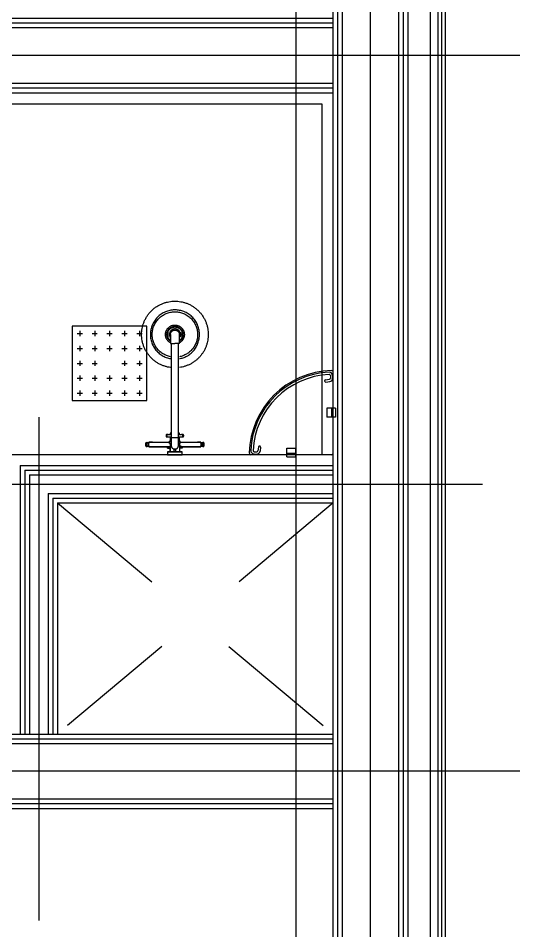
# Model space of a CAD drawing. Header units: millimetres. Extents: x -47382 to 204618, y -51045 to 127155.
# Drawn here: x 32455 to 33800, y 55944 to 58391 of the extents above; entities that cross this region are included whole.
import ezdxf

# ---------------------------------------------------------------- set-up
doc = ezdxf.new("R2010")
doc.units = ezdxf.units.MM
doc.header["$LTSCALE"] = 300
doc.header["$MEASUREMENT"] = 0
doc.linetypes.add('CEN', pattern=[62, 60, -1, 0, -1])
doc.linetypes.add('HID', pattern=[2, 1.1, -0.9])
doc.layers.get('0').update_dxf_attribs({"linetype": 'CONTINUOUS'})
for name, color, linetype in [('A-CEN', 1, 'CEN'), ('A-FIN-TYP1', 6, 'CONTINUOUS'), ('A-FLOR-INSL', 8, 'CONTINUOUS'), ('A-FLOR-TOIL-PFIX', 9, 'CONTINUOUS'), ('A-PS-HID', 5, 'HID'), ('A-ST-AXIS-CEN', 252, 'CEN'), ('A-TOIL', 6, 'CONTINUOUS'), ('A-WALL-DRY1', 7, 'CONTINUOUS'), ('A-WALL-DRY2', 71, 'CONTINUOUS')]:
    doc.layers.add(name, color=color, linetype=linetype)

# ---------------------------------------------------------------- blocks, each defined once
blk = doc.blocks.new('욕실-선반')
at = {"layer": 'A-FLOR-TOIL-PFIX'}
for p, q in [((-123.2, 1.3), (-219.5, 1.3)), ((-123.2, 6.8), (-99.6, 6.8)), ((-123.2, 6.8), (-123.2, -15.9)), ((-99.6, 6.8), (-99.6, -15.9)), ((-3.3, 1.3), (-99.6, 1.3)), ((-211.1, -0.6), (-204.1, -0.5)), ((-211, -6.6), (-204.1, -6.6)), ((-199.8, -19.3), (-201.1, -9.2)), ((-193.7, -18.5), (-195, -8.4)), ((-123.2, -1.8), (-99.6, -1.8)), ((-123.2, -3.2), (-99.6, -3.2)), ((-123.2, -15.9), (-99.6, -15.9)), ((1.3, -3.3), (1.3, -99.6)), ((-15.9, -123.2), (-15.9, -99.6)), ((6.8, -99.6), (-15.9, -99.6)), ((-3.2, -123.2), (-3.2, -99.6)), ((-1.8, -123.2), (-1.8, -99.6)), ((6.8, -123.2), (6.8, -99.6)), ((6.8, -123.2), (-15.9, -123.2)), ((1.3, -123.2), (1.3, -219.5)), ((-18.5, -193.7), (-8.4, -195)), ((-19.3, -199.8), (-9.2, -201.1)), ((-6.6, -211), (-6.6, -204.1)), ((-0.6, -211.1), (-0.5, -204.1))]:
    blk.add_line(p, q, dxfattribs=at)
for centre, radius, start, end in [((-219.5, -3.3), 4.6, 90, 181.1937), ((-3.3, -3.3), 4.6, 0, 90), ((1.3, 1.3), 225.5, 181.1937, 268.8063), ((-211, -9.7), 9.09, 90.3566, 182.9714), ((1.3, 1.3), 221.8, 182.9696, 267.0295), ((-211, -9.7), 3.03, 90.3566, 182.9714), ((1.3, 1.3), 215.7, 182.9714, 267.0285), ((-204.1, -9.6), 9.09, 7.5509, 90.3566), ((-204.1, -9.6), 3.03, 7.5509, 90.3566), ((-196.7, -18.9), 3.04, 187.5509, 7.5509), ((-18.9, -196.7), 3.04, 82.4491, 262.4491), ((-9.6, -204.1), 9.09, 359.6434, 82.4491), ((-9.7, -211), 9.09, 267.0286, 359.6434), ((-9.7, -211), 3.03, 267.0286, 359.6434), ((-9.6, -204.1), 3.03, 359.6434, 82.4491), ((-3.3, -219.5), 4.6, 268.8063, 0), ((1.3, 1.3), 215.7, 269.3214, 270)]:
    blk.add_arc(centre, radius, start, end, dxfattribs=at)
blk = doc.blocks.new('샤워기')
at = {"layer": 'A-FLOR-TOIL-PFIX'}
for p, q in [((269.1, 13.2), (269.1, 11.9)), ((281.2, -20), (279.7, -20))]:
    blk.add_line(p, q, dxfattribs=at)
for points, weights in [([(-113.2, 4), (-109.4, 89.4), (-23.8, 89.4)], [1, 0.722690351678, 1]), ([(-23.8, 89.4, 0), (54.3, 89.4), (64.8, 11.9)], [1, 0.752773770474, 1]), ([(266.6, 77.3, 0), (266.3, 77.3, 0), (266.3, 77, 0)], [1, 0.707283339165, 1]), ([(266.6, 74.3, 0), (266.3, 74.3, 0), (266.3, 74.6, 0)], [1, 0.716998220434, 1]), ([(276.2, 77, 0), (276.2, 77.3, 0), (275.9, 77.3, 0)], [1, 0.707642349066, 1]), ([(276.2, 74.6, 0), (276.2, 74.3, 0), (275.9, 74.3, 0)], [1, 0.714280884241, 1]), ([(41, 11.9, 0), (33, 65.1), (-23.8, 65.9)], [1, 0.768408053225, 1]), ([(-23.8, 60.9, 0), (26.1, 60.9), (35.9, 11.9)], [1, 0.773222191329, 1]), ([(267.7, 69.3, 0), (269.5, 69.2, 0), (271.2, 69.2, 0)], [1, 0.999688172515, 1]), ([(271.2, 69.2, 0), (273, 69.2, 0), (274.7, 69.3, 0)], [1, 0.999688172474, 1]), ([(277.7, 68.6, 0), (277.7, 69.3, 0), (277, 69.3, 0)], [1, 0.707285447242, 1]), ([(-23.8, 25.3, 0), (-8.6, 25.3), (-1.5, 11.9)], [1, 0.85750668117, 1]), ([(-31.8, -89.1), (-117, -81.4), (-113.2, 4)], [1, 0.722690351678, 1]), ([(-23.8, -11.9, 0), (-35.8, -11.9), (-35.8, 0)], [1, 0.707106980294, 1]), ([(-23.8, 14.9, 0), (-26.9, 14.9), (-29.7, 13.7)], [1, 0.979795897113, 1]), ([(-23.8, 19.1, 0), (-26.2, 19.1), (-28.6, 18.5)], [1, 0.992156741649, 1]), ([(-24, 18.5, 0), (-24.4, 18.6), (-24.4, 19.1)], [1, 0.773669369549, 1]), ([(-23.8, 21.5, 0), (-12.4, 21.5), (-6, 11.9)], [1, 0.881917034313, 1]), ([(-19.1, 18.5, 0), (-21.4, 19.1), (-23.8, 19.1)], [1, 0.992156741649, 1]), ([(-18, 13.7, 0), (-20.8, 14.9), (-23.8, 14.9)], [1, 0.979795897113, 1]), ([(-23.2, 19.1, 0), (-23.3, 18.6), (-23.7, 18.5)], [1, 0.773671620612, 1]), ([(-14.9, 11.9, 0), (-16.3, 13), (-18, 13.7)], [1, 0.992761528732, 1]), ([(-15.5, 18.5, 0), (-10.6, 16.3), (-7.5, 11.9)], [1, 0.966558690862, 1]), ([(241.4, 12.2, 0), (240.9, 12.2, 0), (240.9, 11.7, 0)], [1, 0.707353688037, 1]), ([(260.8, 10.4, 0), (260.6, 10.4, 0), (260.6, 10.2, 0)], [1, 0.707174253057, 1]), ([(262.6, 13.9, 0), (262, 13.9, 0), (261.9, 13.4, 0)], [1, 0.802330230137, 1]), ([(265.5, 9.7, 0), (269, 12.7, 0), (273.7, 12.7, 0)], [1, 0.940539767269, 1]), ([(269.1, 13.2, 0), (269.1, 13.9, 0), (268.4, 13.9, 0)], [1, 0.707343960546, 1]), ([(270.2, 12.2, 0), (270.1, 12.2, 0), (270, 12.2, 0)], [1, 0.99043286645, 1]), ([(276.1, 16.5, 0), (275.3, 14.6, 0), (274.7, 12.7, 0)], [1, 0.99841649626, 0.998621653531]), ([(276.4, 16.7, 0), (276.2, 16.7, 0), (276.1, 16.5, 0)], [1, 0.837560668092, 1]), ([(283.6, 2.3, 0), (283.3, 2.3, 0), (283.3, 2.5, 0)], [1, 0.798057064978, 1]), ([(283.6, 2.3, 0), (284.3, -0.2, 0), (283.6, -2.7, 0)], [1, 0.953410444621, 1]), ([(290.6, 2.5, 0), (290.5, 2.3, 0), (290.3, 2.3, 0)], [1, 0.772711861116, 1]), ([(290.9, 19.7, 0), (290.6, 19.7, 0), (290.6, 19.4, 0)], [1, 0.715171427276, 1]), ([(64.8, -11.9, 0), (53.4, -96.7), (-31.8, -89.1)], [1, 0.722690351678, 1]), ([(-29.7, -13.7, 0), (-23.8, -16.2), (-18, -13.7)], [1, 0.92, 1]), ([(-28.6, -18.5, 0), (-23.8, -19.7), (-19.1, -18.5)], [1, 0.96875, 1]), ([(-24.4, -19.1, 0), (-24.4, -18.6), (-24, -18.5)], [1, 0.773781109645, 1]), ([(-23.7, -18.5, 0), (-23.3, -18.6), (-23.2, -19.1)], [1, 0.773783360198, 1]), ([(-18, -13.7, 0), (-16.3, -13), (-14.9, -11.9)], [1, 0.992761544221, 1]), ([(-7.5, -11.9, 0), (-10.6, -16.3), (-15.5, -18.5)], [1, 0.966558723935, 1]), ([(260.6, -10.6, 0), (260.6, -10.7, 0), (260.8, -10.7, 0)], [1, 0.707809626254, 1]), ([(260.6, -10.6, 0), (260.6, -10.7, 0), (260.8, -10.7, 0)], [1, 0.707234314256, 1]), ([(260.6, -10.6, 0), (260.6, -10.7, 0), (260.8, -10.7, 0)], [1, 0.707106781187, 1]), ([(261.9, -13.8, 0), (262, -14.3, 0), (262.6, -14.3, 0)], [1, 0.802374313725, 1]), ([(265.5, -10.1, 0), (269, -13.1, 0), (273.7, -13.1, 0)], [1, 0.940539767269, 1]), ([(270.2, -12.6, 0), (267.6, -11.9, 0), (265.5, -10.1, 0)], [1, 0.977972354249, 1]), ([(268.4, -14.3, 0), (269.1, -14.3, 0), (269.1, -13.6, 0)], [1, 0.707106781186, 1]), ([(270, -12.6, 0), (270.1, -12.6, 0), (270.2, -12.5, 0)], [1, 0.988148501761, 1]), ([(277.2, -9.7, 0), (274.4, -10.9, 0), (271.5, -10.1, 0)], [1, 0.9443407356, 1]), ([(273.7, -10.1, 0), (283.6, -10.1, 0), (283.6, -0.2, 0)], [1, 0.707106980294, 1]), ([(276.5, -9.7, 0), (276.3, -9.8, 0), (276.2, -9.8, 0)], [1, 0.999893829597, 1]), ([(277.2, -9.7, 0), (277.2, -9.6, 0), (277.3, -9.5, 0)], [1, 0.925009884541, 1]), ([(283.3, -2.9, 0), (283.3, -2.7, 0), (283.6, -2.7, 0)], [1, 0.797475949433, 1]), ([(283.3, -2.8, 0), (283.4, -2.7, 0), (283.6, -2.7, 0)], [1, 0.896689367163, 1]), ([(290.3, -2.7, 0), (290.6, -2.7, 0), (290.6, -2.9, 0)], [1, 0.744065077772, 1]), ([(290.6, -19.8, 0), (290.6, -20.1, 0), (290.9, -20.1, 0)], [1, 0.71521702093, 1]), ([(264.8, -69.1, 0), (264.8, -69.8, 0), (265.5, -69.8, 0)], [1, 0.70728540474, 1]), ([(271.2, -69.7, 0), (269.5, -69.7, 0), (267.7, -69.8, 0)], [1, 0.99968819273, 1]), ([(274.7, -69.8, 0), (273, -69.7, 0), (271.2, -69.7, 0)], [1, 0.99968819273, 1]), ([(277, -69.8, 0), (277.4, -69.8, 0), (277.6, -69.4, 0)], [1, 0.870635026101, 1]), ([(277, -69.8, 0), (277, -69.8, 0), (277.1, -69.8, 0)], [1, 0.99631739226, 1]), ([(277.1, -69.8, 0), (277.3, -69.7, 0), (277.5, -69.6, 0)], [1, 0.951076685987, 1]), ([(277.5, -69.6, 0), (277.5, -69.5, 0), (277.6, -69.4, 0)], [1, 0.993540974966, 1]), ([(277.6, -69.4, 0), (277.7, -69.3, 0), (277.7, -69.1, 0)], [1, 0.963590397564, 1]), ([(277.6, -69.4, 0), (277.7, -69.3, 0), (277.7, -69.1, 0)], [1, 0.963590472414, 1]), ([(266.6, -74.7, 0), (266.3, -74.7, 0), (266.3, -75, 0)], [1, 0.71830572668, 1]), ([(266.3, -77.4, 0), (266.3, -77.7, 0), (266.6, -77.7, 0)], [1, 0.707343997022, 1]), ([(276.2, -75, 0), (276.2, -74.7, 0), (275.9, -74.7, 0)], [1, 0.71396016074, 1]), ([(275.9, -77.7, 0), (276.2, -77.7, 0), (276.2, -77.4, 0)], [1, 0.707277557976, 1])]:
    blk.add_rational_spline(points, weights, degree=2, dxfattribs=at)
for points, degree in [([(266.3, 77, 0), (266.3, 74.6, 0)], 1), ([(276.2, 77, 0), (266.3, 77, 0)], 1), ([(266.3, 74.6, 0), (276.2, 74.6, 0)], 1), ([(266.3, 69.3, 0), (266.3, 74.5, 0)], 1), ([(266.6, 77.3, 0), (275.9, 77.3, 0)], 1), ([(266.6, 74.3, 0), (266.6, 69.3, 0)], 1), ([(275.9, 74.3, 0), (266.6, 74.3, 0)], 1), ([(267.7, 74, 0), (267.7, 69.3, 0)], 1), ([(274.7, 74, 0), (267.7, 74, 0)], 1), ([(274.7, 74, 0), (274.7, 69.3, 0)], 1), ([(275.9, 69.3, 0), (275.9, 74.3, 0)], 1), ([(276.2, 74.6, 0), (276.2, 77, 0)], 1), ([(276.2, 74.5, 0), (276.2, 69.3, 0)], 1), ([(267.7, 69.3, 0), (265.5, 69.3, 0)], 1), ([(265.5, 69.3, 0), (265.5, 13.9, 0)], 1), ([(277, 69.3, 0), (274.7, 69.3, 0)], 1), ([(277, 12.7, 0), (277, 69.3, 0)], 1), ([(277.7, 60.1, 0), (277.7, 68.6, 0)], 1), ([(277.7, 68.6, 0), (277.7, 50, 0), (277.7, 31.4, 0), (277.7, 12.7, 0)], 3), ([(277.7, 12.7, 0), (277.7, 60.1, 0)], 1), ([(277.7, 12.7, 0), (277.7, 60.1, 0)], 1), ([(277.7, 60.1, 0), (277.7, 12.7, 0)], 1), ([(-32.2, 18.5, 0), (-15.5, 18.5)], 1), ([(-29.7, 13.7, 0), (-18, 13.7)], 1), ([(-27.7, 18.5, 0), (-27.8, 18.7)], 1), ([(0, 11.9, 0), (-23.8, 11.9)], 1), ([(-19.9, 18.7, 0), (-20, 18.5)], 1), ([(253.8, 9.7, 0), (0, 9.7)], 1), ([(0, -11.9, 0), (0, 0)], 1), ([(240.9, 11.7, 0), (240.9, 9.7, 0)], 1), ([(241.4, 12.2, 0), (241.4, 9.7, 0)], 1), ([(245.2, 12.2, 0), (241.4, 12.2, 0)], 1), ([(244.6, 21.7, 0), (244.6, 21.7, 0)], 1), ([(244.6, 21.6, 0), (245.4, 9.7, 0)], 1), ([(250.4, 9.7, 0), (251.1, 21.6, 0)], 1), ([(261.5, 12.2, 0), (250.5, 12.2, 0)], 1), ([(251.1, 21.7, 0), (251.1, 21.7, 0)], 1), ([(253.8, 9.7, 0), (253.8, -0.2, 0)], 1), ([(273.7, 9.7, 0), (253.8, 9.7, 0)], 1), ([(261, 10.4, 0), (260.8, 10.4, 0)], 1), ([(260.8, 10.4, 0), (260.8, 9.7, 0)], 1), ([(261.9, 13.4, 0), (261, 10.4, 0)], 1), ([(261, 9.7, 0), (261, 10.4, 0)], 1), ([(261.9, 9.7, 0), (261.9, 13.4, 0)], 1), ([(268.4, 13.9, 0), (262.6, 13.9, 0)], 1), ([(262.6, 9.7, 0), (262.6, 13.9, 0)], 1), ([(268.4, 13.9, 0), (268.4, 11.6, 0)], 1), ([(270.2, 12.2, 0), (269.1, 12.2, 0)], 1), ([(273.7, 12.7, 0), (282.2, 12.7, 0), (290.6, 12.7, 0)], 2), ([(276.1, 12.7, 0), (276.1, 16.5, 0)], 1), ([(279.7, 16.7, 0), (276.4, 16.7, 0)], 1), ([(276.4, 16.7, 0), (276.4, 12.7, 0)], 1), ([(279.7, 19.6, 0), (279.7, 12.7, 0)], 1), ([(279.7, 19.6, 0), (281.2, 19.6, 0)], 1), ([(281.2, 19.6, 0), (281.2, 12.7, 0)], 1), ([(283.3, 2.5, 0), (283.3, 2.5, 0)], 1), ([(283.3, 2.5, 0), (283.3, 2.4, 0)], 1), ([(283.3, 2.5, 0), (283.3, 2.4, 0)], 1), ([(283.4, 1.8, 0), (283.5, 1.6, 0)], 1), ([(290.3, 2.3, 0), (283.6, 2.3, 0)], 1), ([(283.6, 0.8, 0), (283.6, 0.7, 0)], 1), ([(290.3, 2.3, 0), (290.3, -2.7, 0)], 1), ([(290.6, 19.4, 0), (290.6, 2.6, 0)], 1), ([(298.6, 19.7, 0), (290.9, 19.7, 0)], 1), ([(290.9, 19.7, 0), (290.9, -20.1, 0)], 1), ([(298.6, -20.1, 0), (298.6, 19.7, 0)], 1), ([(-15.5, -18.5, 0), (-32.2, -18.5)], 1), ([(-29.7, -13.7, 0), (-18, -13.7)], 1), ([(-27.8, -18.7, 0), (-27.7, -18.5)], 1), ([(-23.8, -11.9, 0), (0, -11.9)], 1), ([(-20, -18.5, 0), (-19.9, -18.7)], 1), ([(0, -10.1, 0), (253.8, -10.1, 0)], 1), ([(240.9, -10.1, 0), (240.9, -12.1, 0)], 1), ([(241.4, -10.1, 0), (241.4, -12.6, 0)], 1), ([(241.4, -12.6, 0), (245.2, -12.6, 0)], 1), ([(245.4, -10.1, 0), (244.6, -22, 0)], 1), ([(244.6, -22.1, 0), (244.6, -22.1, 0)], 1), ([(251.1, -22, 0), (250.4, -10.1, 0)], 1), ([(250.5, -12.6, 0), (261.5, -12.6, 0)], 1), ([(251.1, -22.1, 0), (251.1, -22.1, 0)], 1), ([(253.8, -0.2, 0), (253.8, -10.1, 0)], 1), ([(253.8, -10.1, 0), (273.7, -10.1, 0)], 1), ([(260.6, -10.6, 0), (260.6, -10.6, 0), (260.6, -10.4, 0), (260.6, -10.1, 0)], 3), ([(260.6, -10.2, 0), (260.6, -10.2, 0), (260.6, -10.2, 0), (260.6, -10.1, 0)], 3), ([(260.6, -10.1, 0), (260.6, -10.2, 0), (260.6, -10.2, 0), (260.6, -10.2, 0)], 3), ([(260.6, -10.2, 0), (260.6, -10.5, 0), (260.6, -10.6, 0), (260.6, -10.6, 0)], 3), ([(260.8, -10.1, 0), (260.8, -10.7, 0)], 1), ([(260.8, -10.7, 0), (261, -10.7, 0)], 1), ([(261, -10.7, 0), (261, -10.1, 0)], 1), ([(261, -10.7, 0), (261.9, -13.8, 0)], 1), ([(261.9, -13.8, 0), (261.9, -10.1, 0)], 1), ([(262.6, -14.3, 0), (262.6, -10.1, 0)], 1), ([(268.4, -14.3, 0), (262.6, -14.3, 0)], 1), ([(265.5, -14.3, 0), (265.5, -69.8, 0)], 1), ([(268.4, -11.9, 0), (268.4, -14.3, 0)], 1), ([(269.1, -13.6, 0), (269.1, -12.2, 0)], 1), ([(269.1, -12.2, 0), (269.1, -13.6, 0)], 1), ([(269.1, -12.6, 0), (270.2, -12.6, 0)], 1), ([(270.2, -12.6, 0), (270.2, -10.1, 0)], 1), ([(273.7, -13.1, 0), (282.2, -13.1, 0), (290.6, -13.1, 0)], 2), ([(275.1, -10, 0), (274.9, -10.1, 0)], 1), ([(277, -69.8, 0), (277, -13.1, 0)], 1), ([(290.6, -13.1, 0), (277.2, -13.1, 0)], 1), ([(277.7, -13.1, 0), (277.7, -31.8, 0), (277.7, -50.4, 0), (277.7, -69.1, 0)], 3), ([(277.7, -13.1, 0), (277.7, -60.5, 0)], 1), ([(277.7, -60.5, 0), (277.7, -13.1, 0)], 1), ([(279.7, -20, 0), (279.7, -13.1, 0)], 1), ([(281.2, -20, 0), (281.2, -13.1, 0)], 1), ([(283.3, -2.7, 0), (283.3, -2.8, 0)], 1), ([(283.3, -2.8, 0), (283.3, -2.8, 0)], 1), ([(283.3, -2.9, 0), (283.3, -2.9, 0)], 1), ([(283.3, -2.9, 0), (283.3, -2.9, 0)], 1), ([(283.5, -2, 0), (283.4, -2.2, 0)], 1), ([(283.6, -1, 0), (283.6, -1.2, 0)], 1), ([(283.6, -2.7, 0), (290.3, -2.7, 0)], 1), ([(290.9, -20.1, 0), (298.6, -20.1, 0)], 1), ([(264.8, -60.5, 0), (264.8, -69.1, 0)], 1), ([(265.5, -69.8, 0), (267.7, -69.8, 0)], 1), ([(266.3, -75, 0), (266.3, -69.8, 0)], 1), ([(266.6, -69.8, 0), (266.6, -74.7, 0)], 1), ([(267.7, -69.8, 0), (267.7, -74.4, 0)], 1), ([(274.7, -69.8, 0), (277, -69.8, 0)], 1), ([(274.7, -74.4, 0), (274.7, -69.8, 0)], 1), ([(275.9, -74.7, 0), (275.9, -69.8, 0)], 1), ([(276.2, -69.8, 0), (276.2, -75, 0)], 1), ([(266.3, -75, 0), (276.2, -75, 0)], 1), ([(266.3, -77.4, 0), (266.3, -75, 0)], 1), ([(266.3, -77.4, 0), (276.2, -77.4, 0)], 1), ([(275.9, -74.7, 0), (266.6, -74.7, 0)], 1), ([(275.9, -77.7, 0), (266.6, -77.7, 0)], 1), ([(274.7, -74.4, 0), (267.7, -74.4, 0)], 1), ([(276.2, -77.4, 0), (276.2, -75, 0)], 1)]:
    blk.add_open_spline(points, degree=degree, dxfattribs=at)
for points, weights, knots in [([(-23.8, 65.9, 0), (-85.9, 65.9), (-89.6, 4), (-93.4, -57.9), (-31.8, -65.4), (29.8, -72.9), (41, -11.9)], [1, 0.728214537635, 1, 0.728214537635, 1, 0.728214537635, 1], [0, 0, 0, 81.517797, 81.517797, 163.035595, 163.035595, 244.553392, 244.553392, 244.553392]), ([(35.9, -11.9, 0), (24.7, -67.9), (-31.8, -60.4), (-88.4, -52.9), (-84.6, 4), (-80.9, 60.9), (-23.8, 60.9)], [1, 0.729938462493, 1, 0.729938462493, 1, 0.729938462493, 1], [0, 0, 0, 75.097052, 75.097052, 150.194104, 150.194104, 225.291157, 225.291157, 225.291157]), ([(265.5, 69.3, 0), (265.2, 69.3, 0), (265, 69.1, 0), (264.8, 68.9, 0), (264.8, 68.6, 0)], [1, 0.923871449689, 1, 0.923871449688, 1], [0, 0, 0, 0.546259, 0.546259, 1.092519, 1.092519, 1.092519]), ([(-1.5, -11.9, 0), (-11.6, -30.9), (-32, -24), (-52.3, -17.1), (-48.8, 4.1), (-45.3, 25.3), (-23.8, 25.3)], [1, 0.762415052233, 1, 0.762415052233, 1, 0.762415052233, 1], [0, 0, 0, 29.304263, 29.304263, 58.608527, 58.608527, 87.91279, 87.91279, 87.91279]), ([(-6, -11.9, 0), (-15.8, -26.6), (-32.1, -19.8), (-48.3, -13.1), (-44.9, 4.2), (-41.5, 21.5), (-23.8, 21.5)], [1, 0.773008583091, 1, 0.773008583091, 1, 0.773008583091, 1], [0, 0, 0, 24.256169, 24.256169, 48.512339, 48.512339, 72.768508, 72.768508, 72.768508]), ([(-32.2, -18.5, 0), (-44.1, -13.1), (-44.1, 0), (-44.1, 13.1), (-32.2, 18.5)], [1, 0.83985502989, 1, 0.83985502989, 1], [0, 0, 0, 19.242016, 19.242016, 38.484032, 38.484032, 38.484032]), ([(-29.7, 13.7, 0), (-38.7, 9.8), (-38.7, 0), (-38.7, -9.8), (-29.7, -13.7)], [1, 0.834241679265, 1, 0.834241679265, 1], [0, 0, 0, 14.39437, 14.39437, 28.788741, 28.788741, 28.788741]), ([(-35.8, 0, 0), (-35.8, 4.9), (-32.3, 8.4), (-28.8, 11.9), (-23.8, 11.9)], [1, 0.923879459124, 1, 0.923879459124, 1], [15.707958, 15.707958, 15.707958, 23.511568, 23.511568, 31.315178, 31.315178, 31.315178]), ([(283.6, -0.2, 0), (283.6, 3.9, 0), (280.7, 6.8, 0), (277.8, 9.7, 0), (273.7, 9.7, 0)], [1, 0.923879459124, 1, 0.923879459124, 1], [15.707958, 15.707958, 15.707958, 23.511568, 23.511568, 31.315178, 31.315178, 31.315178]), ([(240.9, -12.1, 0), (240.9, -12.3, 0), (241.1, -12.5, 0), (241.2, -12.6, 0), (241.4, -12.6, 0)], [1, 0.923878904566, 1, 0.923878904566, 1], [0, 0, 0, 0.3901864, 0.3901864, 0.7803729, 0.7803729, 0.7803729])]:
    blk.add_rational_spline(points, weights, degree=2, knots=knots, dxfattribs=at)
for points, knots in [([(264.8, 13.9, 0), (264.8, 18, 0), (264.8, 29.5, 0), (264.8, 43.9, 0), (264.8, 56.3, 0), (264.8, 62.6, 0), (264.8, 66.2, 0), (264.8, 67.8, 0), (264.8, 68.2, 0), (264.8, 68.5, 0), (264.8, 68.6, 0), (264.8, 68.5, 0), (264.8, 68.4, 0), (264.8, 68.1, 0), (264.8, 67.8, 0), (264.8, 67.4, 0), (264.8, 66.8, 0), (264.8, 66.2, 0), (264.8, 65.6, 0), (264.8, 64.8, 0), (264.8, 63.9, 0), (264.8, 63.2, 0), (264.8, 62.6, 0), (264.8, 62, 0), (264.8, 61.4, 0), (264.8, 60.8, 0), (264.8, 60.3, 0), (264.8, 60.1, 0)], [83.501416, 83.501416, 83.501416, 83.501416, 95.820014, 118.302602, 126.95821, 133.32498, 137.259633, 137.844887, 138.26394, 138.515974, 138.600169, 138.654068, 138.815491, 139.084016, 139.355444, 139.810392, 140.368155, 141.028593, 141.591133, 142.429829, 143.368722, 144.173105, 144.6344, 145.276637, 145.778503, 146.47429, 147.20019, 147.20019, 147.20019, 147.20019]), ([(0, 11.9, 0), (0, 11.9), (0, 10.7), (0, 6.2), (0, 3.2), (0, 0)], [0, 0, 0, 0, 8.057434, 8.057434, 16.114871, 16.114871, 16.114871, 16.114871]), ([(240.9, 9.7, 0), (240.9, 10.2, 0), (240.9, 11.3, 0), (240.9, 11.7, 0), (240.9, 11.7, 0)], [0, 0, 0, 0, 2.241427, 7.019875, 7.019875, 7.019875, 7.019875]), ([(251.1, 21.7, 0), (251.2, 22, 0), (251, 22.5, 0), (250.2, 23.1, 0), (249.1, 23.5, 0), (247.9, 23.6, 0), (246.6, 23.5, 0), (245.6, 23.1, 0), (244.8, 22.5, 0), (244.6, 22, 0), (244.6, 21.7, 0)], [0, 0, 0, 0, 0.756236, 1.692497, 2.851256, 4.168893, 5.454337, 6.600012, 7.527948, 8.293839, 8.293839, 8.293839, 8.293839]), ([(244.6, 21.7, 0), (244.6, 21.5, 0), (244.8, 21.1, 0), (245.5, 20.6, 0), (246.6, 20.2, 0), (247.5, 20.1, 0), (247.9, 20.1, 0)], [0, 0, 0, 0, 1.081255, 2.254231, 3.421506, 4.5598, 4.5598, 4.5598, 4.5598]), ([(247.9, 20.5, 0), (247.3, 20.5, 0), (246.5, 20.6, 0), (245.5, 21.1, 0), (245, 21.5, 0), (244.8, 22, 0), (245, 22.5, 0), (245.4, 22.9, 0), (246.2, 23.3, 0), (247.3, 23.5, 0), (248.7, 23.5, 0), (249.7, 23.2, 0), (250.4, 22.9, 0), (250.7, 22.5, 0), (250.9, 22.2, 0), (250.9, 21.8, 0), (250.7, 21.4, 0), (250.2, 21, 0), (249.2, 20.6, 0), (248.4, 20.5, 0), (247.9, 20.5, 0)], [0, 0, 0, 0, 1.777985, 2.531945, 3.110157, 3.589684, 4.083913, 4.672453, 5.402729, 6.723242, 8.192649, 9.462786, 9.992475, 10.441669, 10.8282, 11.191071, 11.586709, 12.049265, 13.214853, 14.62915, 14.62915, 14.62915, 14.62915]), ([(247.9, 20.1, 0), (248.3, 20.1, 0), (249.1, 20.2, 0), (250.2, 20.6, 0), (250.9, 21.1, 0), (251.1, 21.5, 0), (251.1, 21.7, 0)], [0, 0, 0, 0, 1.143108, 2.315316, 3.483602, 4.559224, 4.559224, 4.559224, 4.559224]), ([(290.6, -3, 0), (290.6, -3.7, 0), (290.6, -5.2, 0), (290.6, -7.9, 0), (290.6, -10.8, 0), (290.6, -13.8, 0), (290.6, -16.3, 0), (290.6, -18, 0), (290.6, -18.9, 0), (290.6, -19.4, 0), (290.6, -19.6, 0), (290.6, -19.8, 0), (290.6, -19.6, 0), (290.6, -19.4, 0), (290.6, -18.9, 0), (290.6, -18.3, 0), (290.6, -17.5, 0), (290.6, -16.5, 0), (290.6, -15.3, 0), (290.6, -14, 0), (290.6, -12.5, 0), (290.6, -10.9, 0), (290.6, -9.2, 0), (290.6, -7.4, 0), (290.6, -5.6, 0), (290.6, -3.2, 0), (290.6, -0.2, 0), (290.6, 3.4, 0), (290.6, 7, 0), (290.6, 10.4, 0), (290.6, 13.5, 0), (290.6, 15.9, 0), (290.6, 17.8, 0), (290.6, 18.9, 0), (290.6, 19.4, 0)], [0, 0, 0, 0, 2.270137, 4.470052, 8.023345, 11.130606, 13.659557, 15.510303, 16.113916, 16.548832, 16.812007, 16.900401, 16.988817, 17.252013, 17.686943, 18.290561, 19.125414, 20.141286, 21.326705, 22.670204, 24.159299, 25.777454, 27.507121, 29.330749, 31.09074, 32.900043, 36.600817, 40.30155, 43.870813, 47.424183, 50.531467, 53.060262, 54.910999, 56.300803, 56.300803, 56.300803, 56.300803]), ([(251.1, -22.1, 0), (251.1, -21.8, 0), (250.9, -21.4, 0), (250.1, -20.9, 0), (249.1, -20.6, 0), (247.9, -20.5, 0), (246.7, -20.6, 0), (245.7, -20.9, 0), (244.9, -21.4, 0), (244.6, -21.8, 0), (244.6, -22.1, 0)], [0, 0, 0, 0, 0.664222, 1.572973, 2.644775, 3.905366, 5.17108, 6.246215, 7.110614, 7.810838, 7.810838, 7.810838, 7.810838]), ([(244.6, -22.1, 0), (244.6, -22.2, 0), (244.6, -22.4, 0), (244.9, -23, 0), (245.6, -23.5, 0), (246.6, -23.8, 0), (247.5, -23.9, 0), (247.9, -23.9, 0)], [0, 0, 0, 0, 0.363643, 0.756281, 1.692572, 2.843975, 4.146798, 4.146798, 4.146798, 4.146798]), ([(247.9, -23.9, 0), (247.3, -23.9, 0), (246.5, -23.8, 0), (245.5, -23.4, 0), (245, -23, 0), (244.8, -22.5, 0), (245, -21.9, 0), (245.4, -21.5, 0), (246.2, -21.1, 0), (247.3, -20.9, 0), (248.7, -20.9, 0), (249.7, -21.2, 0), (250.4, -21.6, 0), (250.7, -21.9, 0), (250.9, -22.2, 0), (250.9, -22.6, 0), (250.7, -23, 0), (250.2, -23.4, 0), (249.2, -23.8, 0), (248.4, -23.9, 0), (247.9, -23.9, 0)], [0, 0, 0, 0, 1.777985, 2.531945, 3.110157, 3.589684, 4.083913, 4.672453, 5.402729, 6.723242, 8.192649, 9.462786, 9.992475, 10.441669, 10.8282, 11.191071, 11.586709, 12.049265, 13.214853, 14.62915, 14.62915, 14.62915, 14.62915]), ([(247.9, -23.9, 0), (248.1, -23.9, 0), (248.5, -23.9, 0), (249.3, -23.8, 0), (250.2, -23.5, 0), (251, -22.9, 0), (251.2, -22.3, 0), (251.1, -22.1, 0)], [0, 0, 0, 0, 0.641607, 1.310398, 2.454263, 3.379821, 4.146738, 4.146738, 4.146738, 4.146738]), ([(264.8, -69.1, 0), (264.8, -67.3, 0), (264.8, -60.6, 0), (264.8, -46.4, 0), (264.8, -29.9, 0), (264.8, -18.4, 0), (264.8, -14.3, 0)], [0, 0, 0, 0, 5.275005, 20.297377, 42.779988, 55.168683, 55.168683, 55.168683, 55.168683]), ([(277.7, -69.1, 0), (277.7, -69.1, 0), (277.7, -68.2, 0), (277.7, -64.8, 0), (277.7, -61.7, 0), (277.7, -60.5, 0)], [0, 0, 0, 0, 13.652681, 27.21404, 34.891963, 34.891963, 34.891963, 34.891963])]:
    blk.add_open_spline(points, degree=3, knots=knots, dxfattribs=at)
blk = doc.blocks.new('A$C5A0959B6')
at = {"layer": 'A-FLOR-TOIL-PFIX'}
for p, q in [((-173, -20), (-187, -20)), ((-180, -27), (-180, -13)), ((-133, -20), (-147, -20)), ((-140, -27), (-140, -13)), ((-93, -20), (-107, -20)), ((-100, -27), (-100, -13)), ((-53, -20), (-67, -20)), ((-60, -27), (-60, -13)), ((-13, -20), (-27, -20)), ((-20, -27), (-20, -13)), ((-173, -60), (-187, -60)), ((-180, -67), (-180, -53)), ((-133, -60), (-147, -60)), ((-140, -67), (-140, -53)), ((-93, -60), (-107, -60)), ((-100, -67), (-100, -53)), ((-53, -60), (-67, -60)), ((-60, -67), (-60, -53)), ((-13, -60), (-27, -60)), ((-20, -67), (-20, -53)), ((-180, -107), (-180, -93)), ((-140, -107), (-140, -93)), ((-60, -107), (-60, -93)), ((-20, -107), (-20, -93)), ((-173, -100), (-187, -100)), ((-133, -100), (-147, -100)), ((-53, -100), (-67, -100)), ((-13, -100), (-27, -100)), ((-173, -140), (-187, -140)), ((-180, -147), (-180, -133)), ((-133, -140), (-147, -140)), ((-140, -147), (-140, -133)), ((-93, -140), (-107, -140)), ((-100, -147), (-100, -133)), ((-53, -140), (-67, -140)), ((-60, -147), (-60, -133)), ((-13, -140), (-27, -140)), ((-20, -147), (-20, -133)), ((-173, -180), (-187, -180)), ((-180, -187), (-180, -173)), ((-133, -180), (-147, -180)), ((-140, -187), (-140, -173)), ((-93, -180), (-107, -180)), ((-100, -187), (-100, -173)), ((-53, -180), (-67, -180)), ((-60, -187), (-60, -173)), ((-13, -180), (-27, -180)), ((-20, -187), (-20, -173))]:
    blk.add_line(p, q, dxfattribs=at)
blk.add_lwpolyline([(-200, 0), (0, 0), (0, -200), (-200, -200)], close=True, dxfattribs=at)

msp = doc.modelspace()

# ---------------------------------------------------------------- linework, layer by layer
at = {"layer": 'A-CEN'}
for p, q in [((33400, 52071.4), (33400, 61471.4)), ((33800, 58291.4), (30000, 58291.4)), ((32510, 57321.4), (32510, 55971.4)), ((32330, 57141.4), (33700, 57141.4))]:
    msp.add_line(p, q, dxfattribs=at)
msp.add_lwpolyline([(33800, 56371.4), (27100, 56371.4)], dxfattribs=at)
at = {"layer": 'A-FIN-TYP1'}
for points in [[(33270, 57221.4), (33270, 58161.4), (30950, 58161.4)], [(30500, 57391.4), (30530, 57391.4), (30530, 56501.4), (32430, 56501.4), (32430, 57221.4), (33300, 57221.4)]]:
    msp.add_lwpolyline(points, dxfattribs=at)
at = {"layer": 'A-FLOR-INSL'}
msp.add_line((33560, 60871.4), (33560, 52311.4), dxfattribs=at)
at = {"layer": 'A-PS-HID'}
for p, q in [((33300, 57091.4), (32560, 56471.4)), ((32560, 57091.4), (33300, 56471.4))]:
    msp.add_line(p, q, dxfattribs=at)
at = {"layer": 'A-ST-AXIS-CEN'}
msp.add_lwpolyline([(33200, 51836.4), (33200, 99371.4)], dxfattribs=at)
at = {"layer": 'A-WALL-DRY1'}
for p, q in [((33300, 52971.4), (33300, 60471.4)), ((33312.5, 52971.4), (33312.5, 60471.4)), ((33325, 52971.4), (33325, 60471.4)), ((33475, 60471.4), (33475, 52971.4)), ((33487.5, 60471.4), (33487.5, 52971.4)), ((33500, 60471.4), (33500, 52971.4)), ((30300, 58391.4), (33300, 58391.4)), ((30312.5, 58378.9), (33300, 58378.9)), ((30325, 58366.4), (33300, 58366.4)), ((33300, 58216.4), (30325, 58216.4)), ((30300, 58191.4), (33300, 58191.4)), ((33300, 58203.9), (30312.5, 58203.9)), ((32460, 57191.4), (33300, 57191.4)), ((32460, 57191.4), (32460, 56471.4)), ((32472.5, 57178.9), (33300, 57178.9)), ((32472.5, 57178.9), (32472.5, 56471.4)), ((32485, 57166.4), (33300, 57166.4)), ((32485, 57166.4), (32485, 56471.4)), ((32535, 57116.4), (33300, 57116.4)), ((32535, 57116.4), (32535, 56471.4)), ((32547.5, 57103.9), (33300, 57103.9)), ((32547.5, 57103.9), (32547.5, 56471.4)), ((32560, 57091.4), (33300, 57091.4)), ((32560, 57091.4), (32560, 56471.4)), ((28700, 56471.4), (33300, 56471.4)), ((28712.5, 56458.9), (33300, 56458.9)), ((28725, 56446.4), (33300, 56446.4)), ((33300, 56283.9), (28712.5, 56283.9)), ((33300, 56296.4), (28725, 56296.4)), ((28700, 56271.4), (33300, 56271.4))]:
    msp.add_line(p, q, dxfattribs=at)
at = {"layer": 'A-WALL-DRY2'}
for p, q in [((33580, 60871.4), (33580, 52291.4)), ((33590, 60871.4), (33590, 52281.4)), ((33600, 60871.4), (33600, 52271.4))]:
    msp.add_line(p, q, dxfattribs=at)

# ---------------------------------------------------------------- block references
at = {"xscale": -1, "rotation": 270.0000000000001}
msp.add_blockref('A$C5A0959B6', (32800, 57565.7), dxfattribs=at)
at = {"layer": 'A-TOIL', "rotation": 270}
for name, p in [('샤워기', (32875.2, 57519.3)), ('욕실-선반', (33298.7, 57222))]:
    msp.add_blockref(name, p, dxfattribs=at)

doc.saveas('drawing.dxf')
